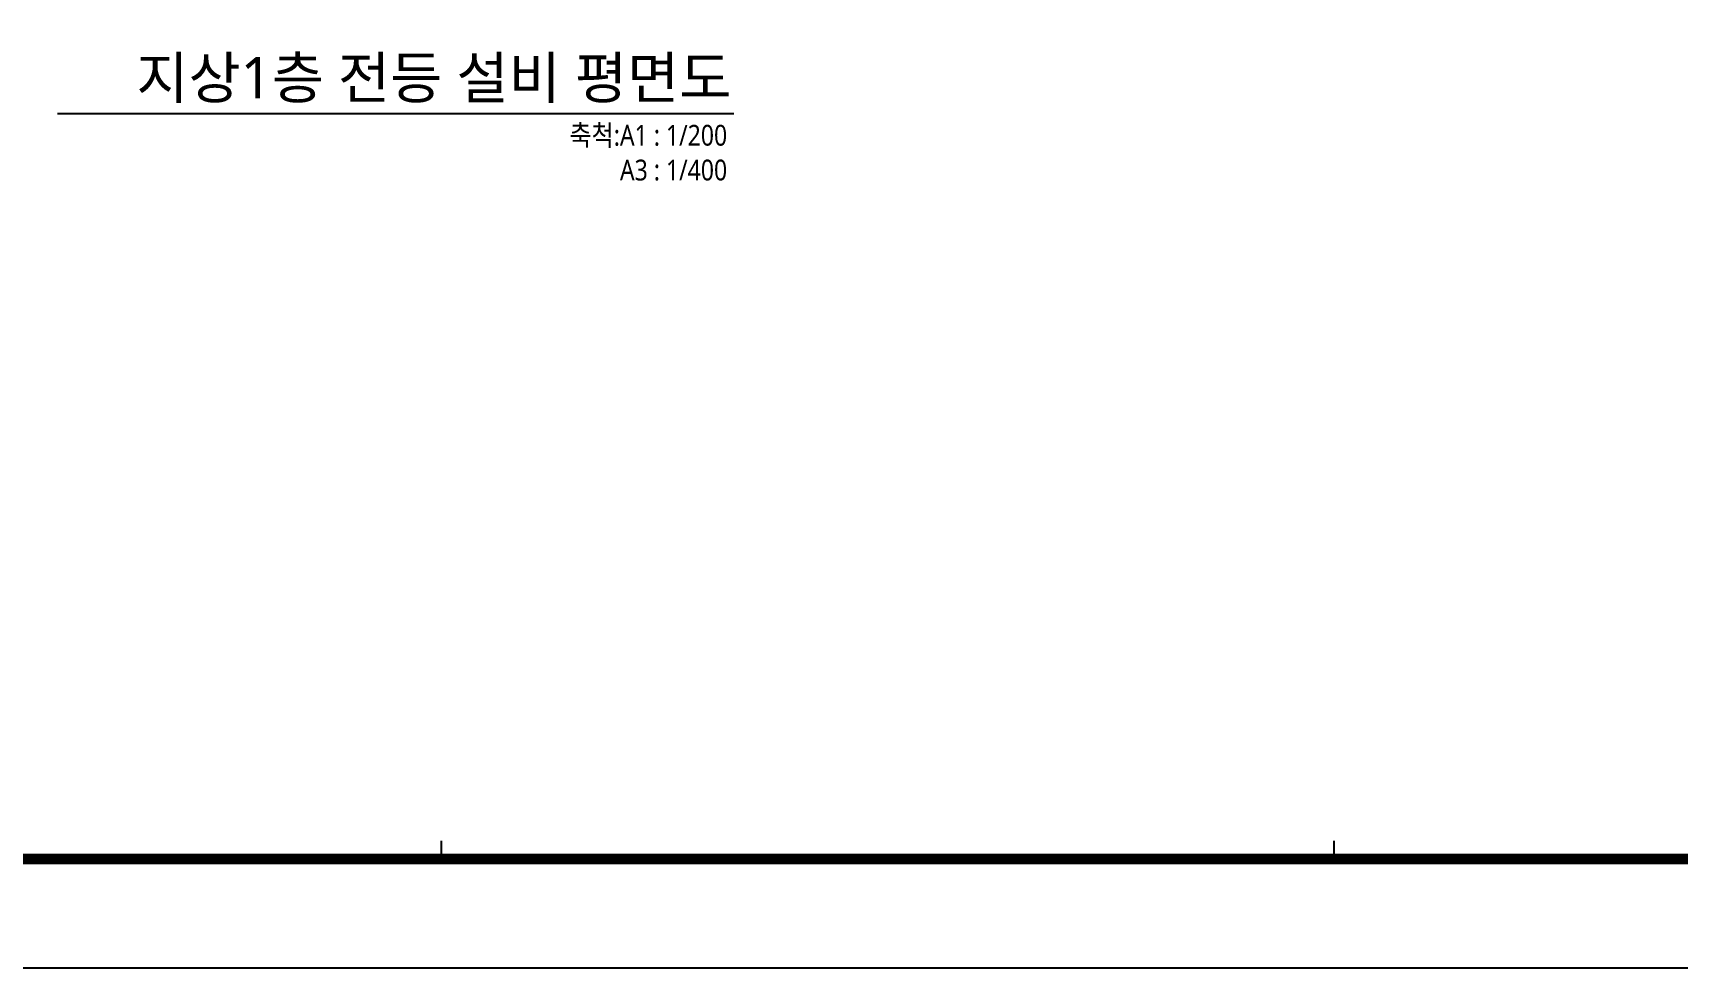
# Model space of a CAD drawing. Header units: millimetres. Extents: x -168200 to 504600, y -244718 to -125918.
# Drawn here: x 62279 to 125582, y -244718 to -208714 of the extents above; entities that cross this region are included whole.
import ezdxf
from ezdxf.enums import TextEntityAlignment as Align

# ---------------------------------------------------------------- set-up
doc = ezdxf.new("R2010")
doc.units = ezdxf.units.MM
for name, color, linetype in [('arch', 8, 'Continuous'), ('TIT', 2, 'Continuous'), ('XR-FORM-EE$0$XR-SHEET-SHT', 5, 'Continuous')]:
    doc.layers.add(name, color=color, linetype=linetype)
doc.layers.add('XR-FORM-EE$0$XR-SHEET-TEMP', color=171, linetype='Continuous', plot=False)
doc.styles.add('GHS', font='malgun.ttf')

# ---------------------------------------------------------------- blocks, each defined once
blk = doc.blocks.new('XR-FORM-EE', base_point=(461, 408))
at = {"layer": 'XR-FORM-EE$0$XR-SHEET-SHT', "color": 5}
blk.add_lwpolyline([(0, 118800), (168200, 118800), (168200, 0), (0, 0)], close=True, dxfattribs=at)
at = {"layer": 'XR-FORM-EE$0$XR-SHEET-SHT', "color": 5, "const_width": 400}
blk.add_lwpolyline([(9300, 114600), (163900, 114600), (163900, 4200), (9300, 4200)], close=True, dxfattribs=at)
at = {"layer": 'XR-FORM-EE$0$XR-SHEET-TEMP'}
for p, q in [((78000, 4200), (78000, 4900)), ((112350, 4200), (112350, 4900))]:
    blk.add_line(p, q, dxfattribs=at)

msp = doc.modelspace()

# ---------------------------------------------------------------- linework, layer by layer
at = {"layer": 'TIT'}
msp.add_line((63223.9, -211817.7), (89246.8, -211817.7), dxfattribs=at)

# ---------------------------------------------------------------- block references
at = {"layer": 'arch'}
msp.add_blockref('XR-FORM-EE', (461, -244309.3), dxfattribs=at)

# ---------------------------------------------------------------- texts
at = {"layer": 'TIT', "style": 'GHS'}
msp.add_text('지상1층 전등 설비 평면도', height=1600, dxfattribs=at).set_placement((89155, -210438), align=Align.MIDDLE_RIGHT)
at = {"layer": 'TIT', "style": 'GHS', "width": 0.85}
for s, p in [('축척:A1 : 1/200', (88992.9, -213055.4)), ('A3 : 1/400', (88992.9, -214393.6))]:
    msp.add_text(s, height=800, dxfattribs=at).set_placement(p, align=Align.RIGHT)

doc.saveas('drawing.dxf')
